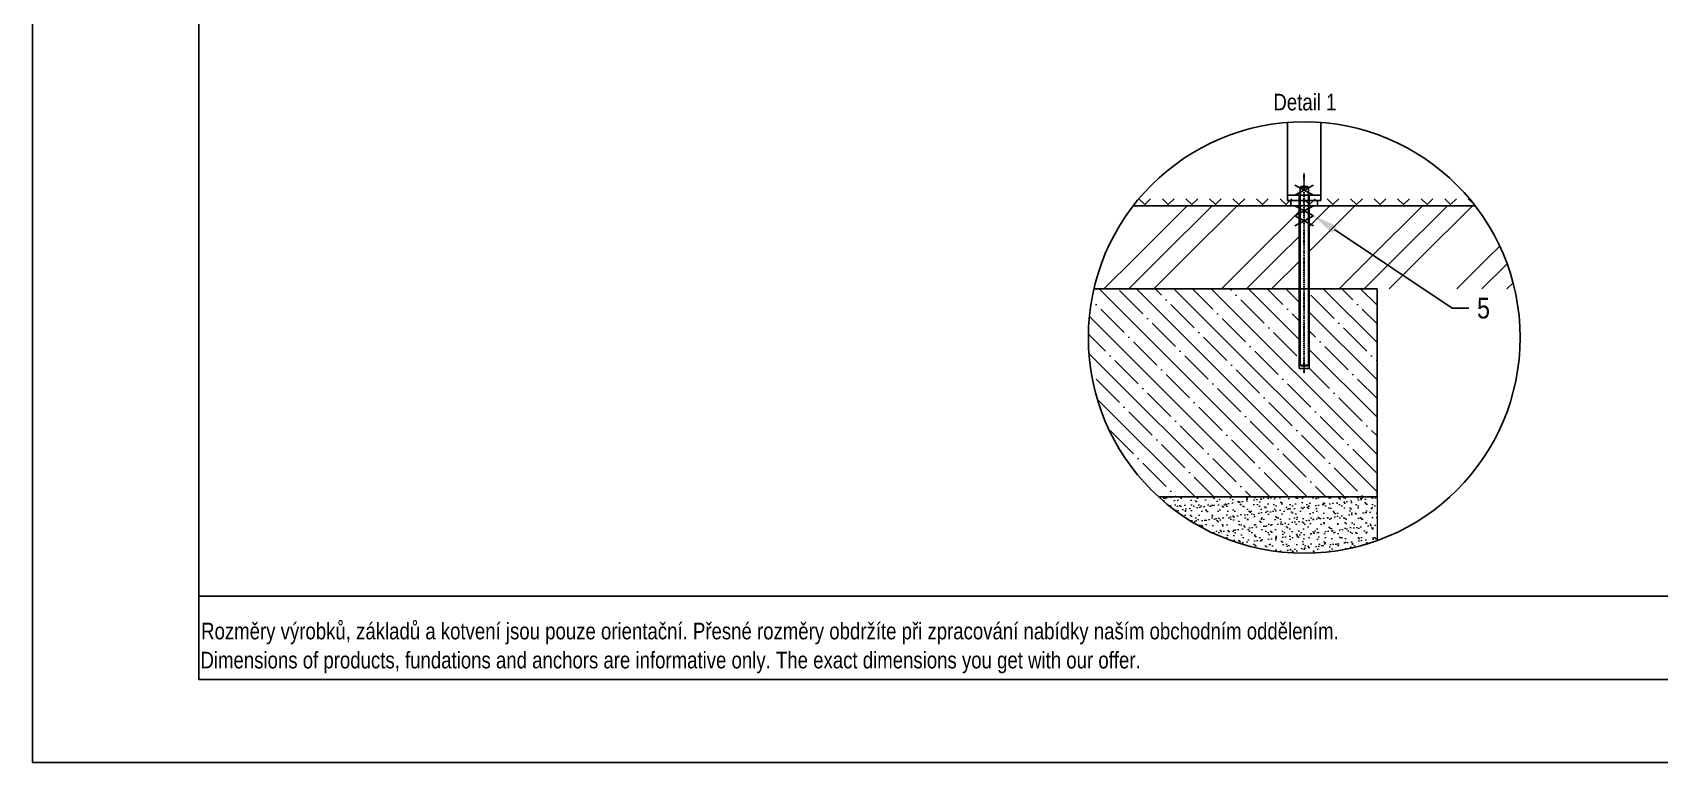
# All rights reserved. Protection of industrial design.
# Model space of a CAD drawing. Header units: millimetres. Extents: x 5064 to 11004, y 3085 to 7285.
# Drawn here: x 5064 to 8976, y 3085 to 4842 of the extents above; entities that cross this region are included whole.
import ezdxf
from ezdxf import colors
from ezdxf.entities.mleader import LeaderData, LeaderLine
from ezdxf.lldxf.tags import DXFTag
from ezdxf.math import Vec2, Vec3

# ---------------------------------------------------------------- set-up
doc = ezdxf.new("R2010")
doc.units = ezdxf.units.MM
doc.header["$LTSCALE"] = 0.3
doc.linetypes.add('DashDot', pattern=[15, 9, -3, 0, -3])
doc.layers.add('Nekreslit', color=6, linetype='Continuous', plot=False)
doc.layers.add('SRAFY', color=251, linetype='Continuous', lineweight=13)
doc.styles.add('SEACAD_Arial', font='arial.ttf', dxfattribs={"width": 0.8})
tags = doc.linetypes.add('HIDDEN2', pattern=[4.7625, 3.175, -1.5875]).pattern_tags.tags
tags[6:7] = [DXFTag(74, 4), DXFTag(75, 0), DXFTag(340, '0'), DXFTag(46, 0.0), DXFTag(50, 0.0), DXFTag(44, 0.0), DXFTag(45, 0.0)]
tags[4:5] = [DXFTag(74, 4), DXFTag(75, 0), DXFTag(340, '0'), DXFTag(46, 0.0), DXFTag(50, 0.0), DXFTag(44, 0.0), DXFTag(45, 0.0)]

msp = doc.modelspace()

# ---------------------------------------------------------------- hatches: boundary and pattern name
at = {"layer": 'SRAFY'}
h = msp.add_hatch(dxfattribs=at)
h.set_pattern_fill('GOST_GROUND', color=256, scale=20)
h.set_pattern_definition([(45, (643.36, 55.79), (282.8427, -2e-14), [400]), (45, (703.36, 55.79), (282.8427, -2e-14), [400]), (45, (763.36, 55.79), (282.8427, -2e-14), [400])])
h.paths.add_polyline_path([(8112.3, 4425), (8090.3, 4425), (7711.4, 4425, 0.107975), (7616.6, 4224.7), (7872.3, 4224.7), (8112.3, 4224.7)])
h.paths.add_polyline_path([(8533.3, 4425), (8154.3, 4425), (8132.3, 4425), (8132.3, 4224.7), (8372.3, 4224.7), (8628.1, 4224.7, 0.107975)])
h = msp.add_hatch(dxfattribs=at)
h.set_pattern_fill('TERACO', color=256, scale=20)
h.set_pattern_definition([(45, (-124.24, -889.72), (-28.28427, 28.28427), [20, -20]), (135, (-67.67, -889.72), (-28.28427, -28.28427), [20, -20])])
h.paths.add_polyline_path([(7720.5, 4424.9), (7720.5, 4448), (8524.2, 4448), (8524.2, 4424.9)])
h = msp.add_hatch(dxfattribs=at)
h.set_pattern_fill('ANSI35', color=256, scale=10, angle=90)
h.paths.add_polyline_path([(8297.3, 4224.7), (8134.3, 4224.7), (8134.3, 4033.7), (8110.3, 4033.7), (8110.3, 4224.7), (7616.6, 4224.7, 0.056839), (7603.2, 4107.8, 0.210566), (7772.1, 3724.7), (8297.3, 3724.7)])
h = msp.add_hatch(dxfattribs=at)
h.set_pattern_fill('AR-SAND', color=256, scale=0.5)
h.paths.add_polyline_path([(8297.3, 3724.7), (7772.1, 3724.7, 0.277973), (8297.3, 3619.1)])

# ---------------------------------------------------------------- linework, layer by layer
at = {"linetype": 'Continuous'}
for p, q in [((8082.3, 4437.8), (8082.3, 4625.3)), ((8162.3, 4437.8), (8162.3, 4625.3)), ((8162.3, 4437.8), (8082.3, 4437.8)), ((8090.4, 4437.8), (8090.4, 4425)), ((8154.3, 4437.8), (8154.3, 4425)), ((7616.6, 4224.7), (8297.3, 4224.7)), ((8297.3, 4224.7), (8297.3, 3724.7)), ((7772.1, 3724.7), (8297.3, 3724.7))]:
    msp.add_line(p, q, dxfattribs=at)
at = {"linetype": 'DashDot', "lineweight": 30}
msp.add_line((8122.3, 4022.9), (8122.3, 4502.9), dxfattribs=at)
for p, q in [((8099.8, 4474.6), (8144.8, 4450.6)), ((8099.8, 4450.6), (8144.8, 4474.6)), ((8113.9, 4471), (8130.7, 4471)), ((8090.4, 4425), (7711.4, 4425)), ((8090.4, 4425), (8154.3, 4425)), ((8099.8, 4425), (8144.8, 4401)), ((8099.8, 4401), (8144.8, 4425)), ((8154.3, 4425), (8533.3, 4425)), ((8099.8, 4401), (8144.8, 4377)), ((8099.8, 4377), (8144.8, 4401))]:
    msp.add_line(p, q)
at = {"linetype": 'HIDDEN2'}
for p, q in [((8113.9, 4471), (8112.3, 4469.4)), ((8132.3, 4469.4), (8112.3, 4469.4)), ((8112.3, 4469.4), (8112.3, 4041.3)), ((8132.3, 4469.4), (8130.7, 4471)), ((8132.3, 4041.3), (8132.3, 4469.4)), ((8162.3, 4450.6), (8082.3, 4450.6)), ((8110.3, 4450.6), (8110.3, 4224.7)), ((8112.3, 4424.9), (8112.3, 4424.9)), ((8132.3, 4424.9), (8132.3, 4424.9)), ((8134.3, 4224.7), (8134.3, 4450.6)), ((8110.3, 4224.7), (8110.3, 4033.7)), ((8134.3, 4033.7), (8134.3, 4224.7)), ((8110.3, 4033.7), (8134.3, 4033.7)), ((8112.3, 4041.3), (8132.3, 4041.3)), ((8112.3, 4041.3), (8113.9, 4039.7)), ((8122.3, 4039.7), (8113.9, 4039.7)), ((8130.7, 4039.7), (8122.3, 4039.7)), ((8130.7, 4039.7), (8132.3, 4041.3))]:
    msp.add_line(p, q, dxfattribs=at)
at = {"linetype": 'Continuous'}
msp.add_circle((8122.3, 4107.8), 519.1, dxfattribs=at)
at = {"layer": 'Nekreslit'}
msp.add_line((5464.4, 3485.3), (9504.4, 3485.3), dxfattribs=at)
for points in [[(5064.4, 3085.3), (11004.4, 3085.3), (11004.4, 7285.3), (5064.4, 7285.3)], [(5464.4, 3285.3), (9504.4, 3285.3), (9504.4, 6885.3), (5464.4, 6885.3)]]:
    msp.add_lwpolyline(points, close=True, dxfattribs=at)
at = {"layer": 'SRAFY'}
msp.add_line((8297.3, 3724.7), (8297.3, 3619.1), dxfattribs=at)

# ---------------------------------------------------------------- texts
at = {"style": 'SEACAD_Arial', "width": 0.8}
for s, p in [('Rozměry výrobků, základů a kotvení jsou pouze orientační. Přesné rozměry obdržíte při zpracování nabídky naším obchodním oddělením.', (5469.8, 3381.6)), ('Dimensions of products, fundations and anchors are informative only. The exact dimensions you get with our offer.', (5468.2, 3311.7))]:
    msp.add_text(s, height=39.9982, dxfattribs=at).set_placement(p)
at = {"insert": (8048.1, 4694.4), "char_height": 40, "attachment_point": 1, "style": 'SEACAD_Arial'}
msp.add_mtext_dynamic_manual_height_columns('Detail 1', width=226.121, gutter_width=200, heights=[0], dxfattribs=at)

# ---------------------------------------------------------------- leaders
ml = msp.add_multileader_mtext('Standard')
ml.set_content('5', color=256, style='SEACAD_Arial')
ml.set_leader_properties()
ml.build(insert=Vec2(0, 0))
ml.multileader.update_dxf_attribs({"text_right_attachment_type": 6, "dogleg_length": 2, "arrow_head_size": 60, "scale": 20})
ctx = ml.context
ctx.base_point, ctx.scale, ctx.char_height, ctx.arrow_head_size, ctx.landing_gap_size, ctx.plane_origin = Vec3(8517.8, 4178.2), 20, 50, 60, 20, Vec3(8007, 4315.9)
ctx.right_attachment = 6
notes = []
notes.append((ctx, [(0, (1, 1, 0), (8477.8, 4178.2), (1, 0), 40, [(0, [(8144.8, 4401)], 0, [])])]))
ctx.mtext.insert, ctx.mtext.flow_direction = Vec3(8537.8, 4203.6), 5
for ctx, leaders in notes:
    for number, flags, end, landing, length, lines in leaders:
        leader = LeaderData()
        leader.index, (leader.has_last_leader_line, leader.has_dogleg_vector, leader.attachment_direction) = number, flags
        leader.last_leader_point, leader.dogleg_vector, leader.dogleg_length = Vec3(end), Vec3(landing), length
        for number, points, colour, breaks in lines:
            line = LeaderLine()
            line.index, line.vertices, line.color, line.breaks = number, Vec3.list(points), colors.encode_raw_color(colour), breaks
            leader.lines.append(line)
        ctx.leaders.append(leader)

doc.saveas('drawing.dxf')
